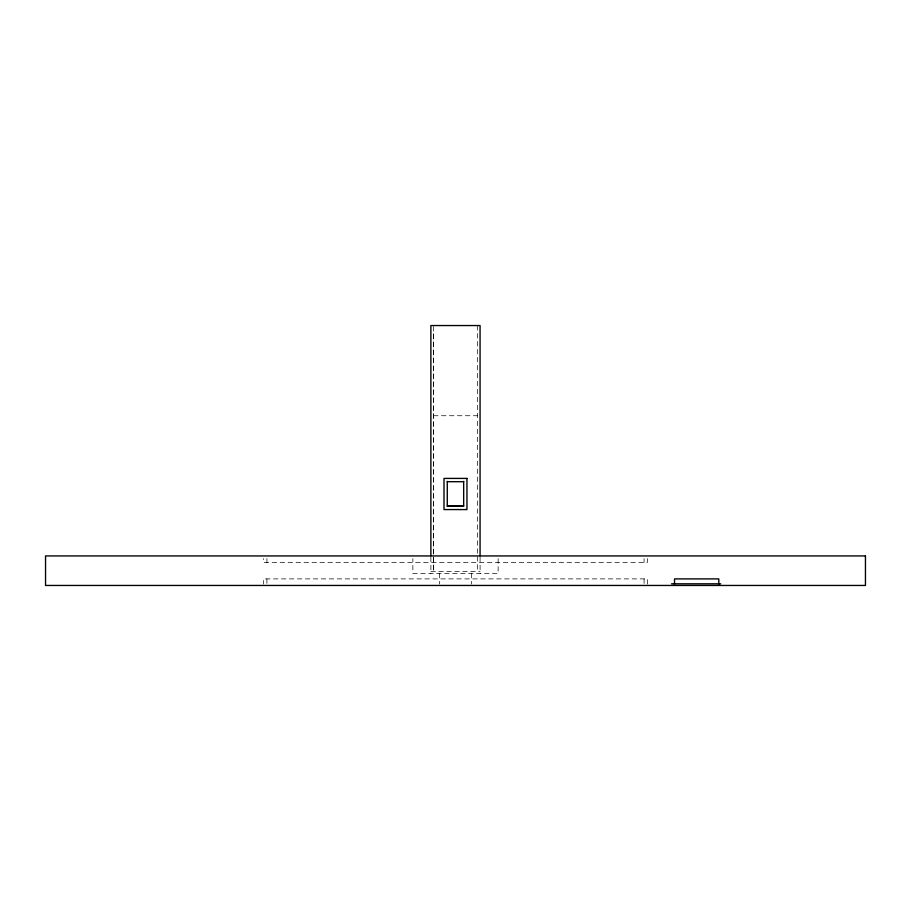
<?xml version="1.0" encoding="UTF-8"?>
<svg xmlns="http://www.w3.org/2000/svg" width="911" height="911" viewBox="0 0 911 911"><rect width="100%" height="100%" fill="white"/><g stroke="black" fill="none" stroke-linecap="round" stroke-linejoin="round"><path stroke-width="0.68" stroke-dasharray="4.55 3.42" d="M433.477 415.735L477.478 415.735M430.88 571.516L480.074 571.516M647.357 558.557L647.357 562.497L263.643 562.497L263.643 558.557M647.357 584.145L647.357 578.895L263.643 578.895L263.643 584.145M644.077 558.557L644.077 562.497M644.077 578.895L644.077 584.145M498.135 558.625L498.135 573.429L412.865 573.429L412.865 558.625M480.074 557.304L480.097 573.372M477.615 325.546L477.569 571.516M471.488 573.372L471.488 584.122M439.512 573.372L439.512 584.122M433.477 333.745L433.477 571.516L433.34 325.546M430.88 557.304L430.903 573.372M266.923 558.557L266.923 562.497M266.923 578.895L266.923 584.145"/><path stroke-width="1.37" d="M447.278 481.703L463.676 481.703M447.278 505.924L463.676 505.924M671.509 583.814L720.703 583.814M718.802 584.145L718.802 578.895L674.527 578.895L674.527 584.145M480.074 555.881L480.074 325.546L430.88 325.546L430.88 555.881M463.676 481.327L463.676 506.3L447.278 506.3L447.278 481.327M466.956 478.412L443.999 478.412L443.999 509.568L466.956 509.568L466.956 478.412M865.45 555.938L45.55 555.938L45.55 585.454L865.45 585.454L865.45 555.938"/></g></svg>
